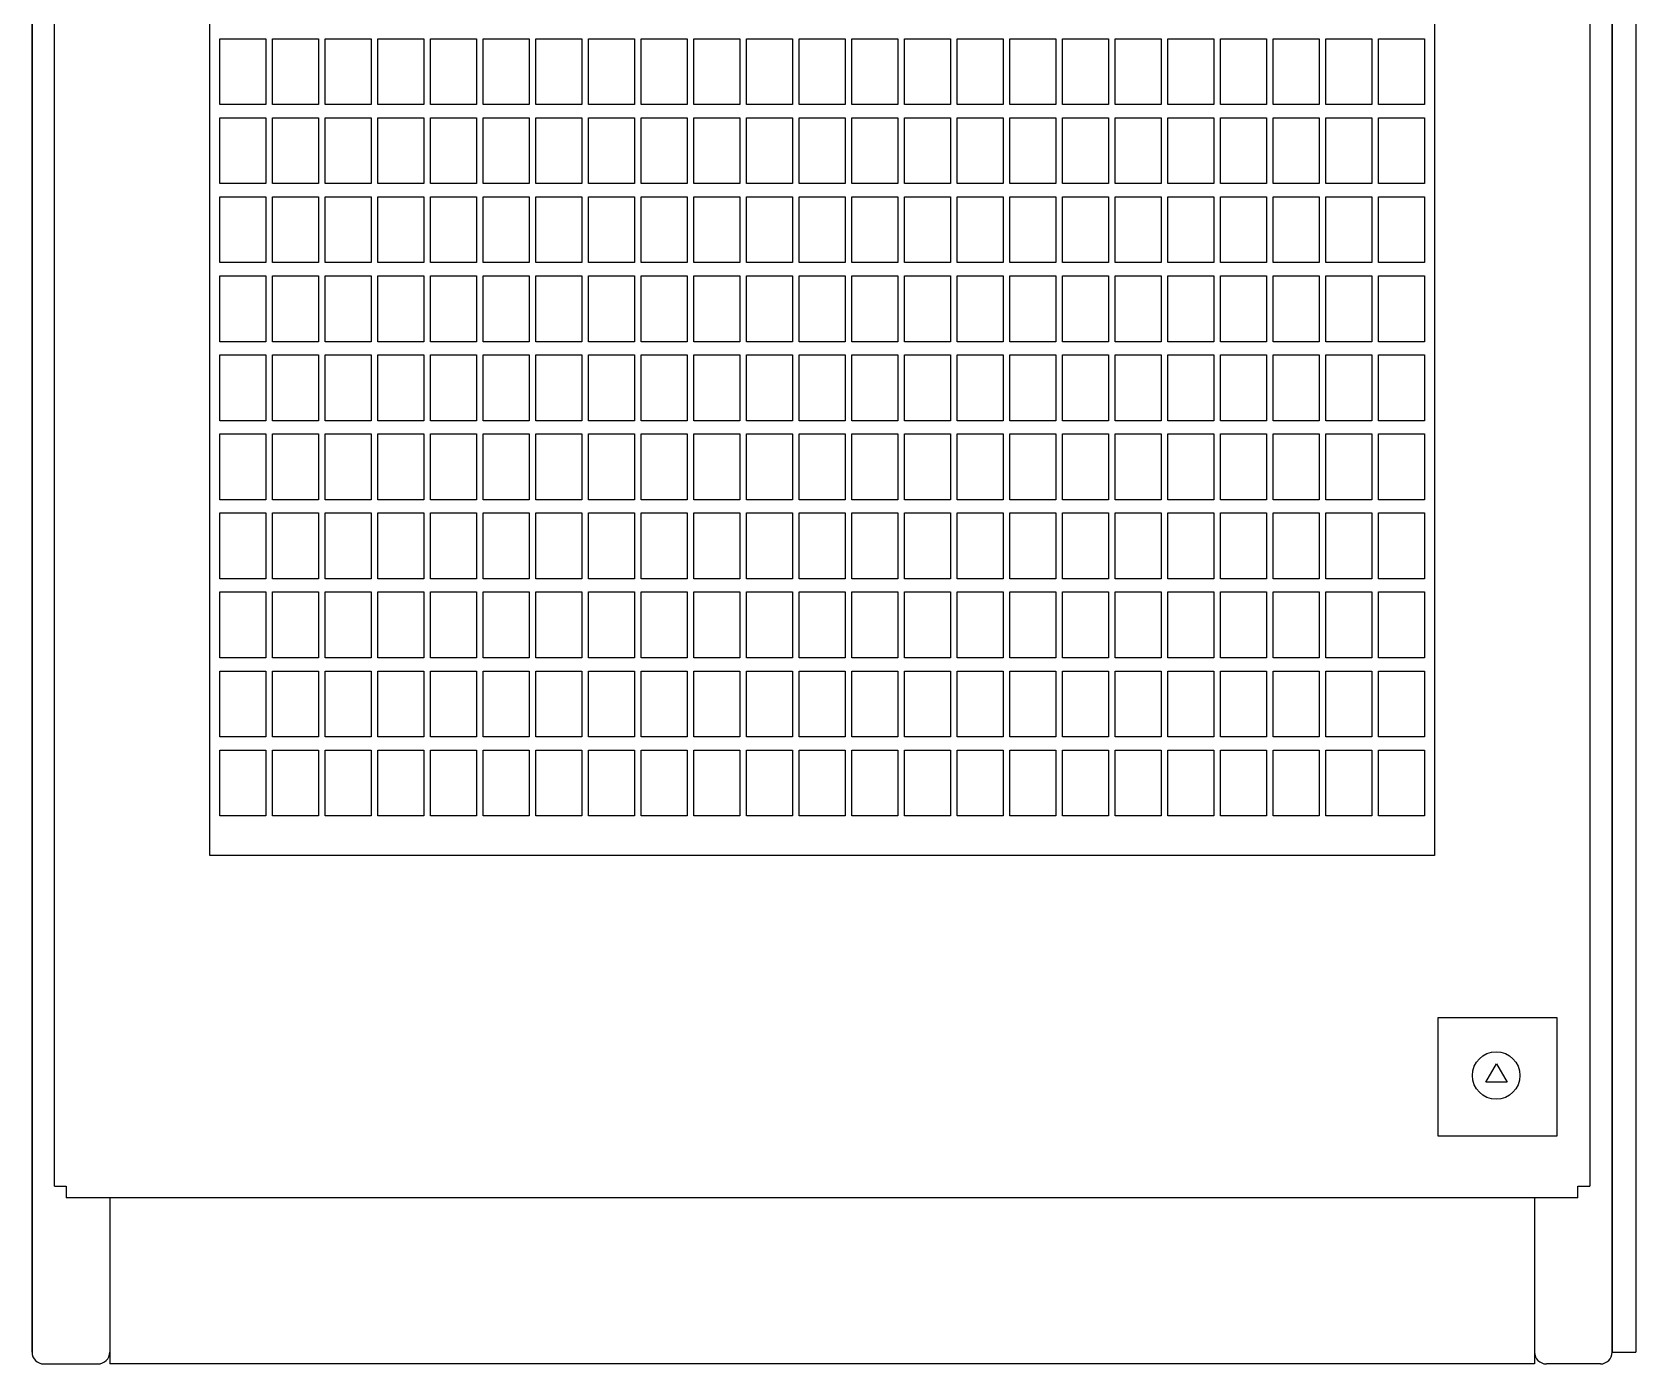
# Model space of a CAD drawing. Header units: inches. Extents: x 0 to 420, y 0 to 297.
# Drawn here: x 43.11 to 91.83, y 62.74 to 103.18 of the extents above; entities that cross this region are included whole.
import ezdxf
from ezdxf.lldxf.tags import DXFTag

# ---------------------------------------------------------------- set-up
doc = ezdxf.new("R2010")
doc.units = ezdxf.units.IN
doc.layers.add('Default', color=7, linetype='Continuous')
doc.layers.add('DV1_Default', color=7, linetype='Continuous')
tags = doc.linetypes.add('CENTER2', pattern=[1.125, 0.75, -0.125, 0.125, -0.125]).pattern_tags.tags
tags[10:11] = [DXFTag(74, 4), DXFTag(75, 0), DXFTag(340, '0'), DXFTag(46, 0.0), DXFTag(50, 0.0), DXFTag(44, 0.0), DXFTag(45, 0.0)]
tags[8:9] = [DXFTag(74, 4), DXFTag(75, 0), DXFTag(340, '0'), DXFTag(46, 0.0), DXFTag(50, 0.0), DXFTag(44, 0.0), DXFTag(45, 0.0)]
tags[6:7] = [DXFTag(74, 4), DXFTag(75, 0), DXFTag(340, '0'), DXFTag(46, 0.0), DXFTag(50, 0.0), DXFTag(44, 0.0), DXFTag(45, 0.0)]
tags[4:5] = [DXFTag(74, 4), DXFTag(75, 0), DXFTag(340, '0'), DXFTag(46, 0.0), DXFTag(50, 0.0), DXFTag(44, 0.0), DXFTag(45, 0.0)]

# ---------------------------------------------------------------- blocks, each defined once
blk = doc.blocks.new('SE')
at = {"layer": 'Default', "color": 7, "linetype": 'Continuous', "ltscale": 25.4}
for p, q in [((85.818, 69.65), (85.818, 73.259)), ((85.818, 73.259), (89.428, 73.259)), ((89.428, 73.259), (89.428, 69.65)), ((87.275, 71.294), (87.595, 71.843)), ((87.595, 71.843), (87.919, 71.294)), ((87.919, 71.294), (87.275, 71.294)), ((89.428, 69.65), (85.818, 69.65))]:
    blk.add_line(p, q, dxfattribs=at)
blk.add_circle((87.584, 71.494), 0.722, dxfattribs=at)
at = {"layer": 'DV1_Default', "color": 7, "linetype": 'Continuous', "ltscale": 25.4}
for p, q in [((43.109, 238.376), (43.109, 63.096)), ((43.109, 238.376), (43.109, 63.096)), ((43.109, 238.376), (43.109, 63.096)), ((43.109, 238.376), (43.109, 63.096)), ((43.109, 238.376), (43.109, 63.096)), ((43.109, 238.376), (43.109, 79.096)), ((43.109, 63.096), (43.109, 238.376)), ((43.109, 238.376), (43.109, 63.096)), ((43.109, 238.376), (43.109, 63.096)), ((43.109, 238.376), (43.109, 63.096)), ((43.109, 238.376), (43.109, 63.096)), ((43.109, 238.376), (43.109, 63.096)), ((43.109, 238.376), (43.109, 63.096)), ((43.109, 238.376), (43.109, 79.096)), ((43.109, 63.096), (43.109, 238.376)), ((43.109, 238.376), (43.109, 63.096)), ((43.109, 63.096), (43.109, 238.376)), ((43.109, 63.096), (43.109, 238.376)), ((43.109, 63.096), (43.109, 238.376)), ((43.109, 238.376), (43.109, 63.096)), ((43.109, 238.376), (43.109, 63.096)), ((43.109, 238.376), (43.109, 63.096)), ((43.109, 238.376), (43.109, 79.096)), ((43.109, 63.096), (43.109, 238.376)), ((43.109, 238.376), (43.109, 63.096)), ((43.109, 63.096), (43.109, 238.376)), ((91.109, 63.096), (91.109, 238.376)), ((91.109, 238.376), (91.109, 63.096)), ((91.829, 238.376), (91.829, 63.096)), ((43.109, 63.096), (43.109, 222.376)), ((43.109, 63.096), (43.109, 222.376)), ((43.109, 63.096), (43.109, 222.376)), ((43.109, 63.096), (43.109, 222.376)), ((43.109, 63.096), (43.109, 222.376)), ((43.109, 63.096), (43.109, 222.376)), ((43.109, 63.096), (43.109, 222.376)), ((43.109, 63.096), (43.109, 222.376)), ((43.109, 63.096), (43.109, 222.376)), ((43.109, 63.096), (43.109, 222.376)), ((43.109, 63.096), (43.109, 222.376)), ((43.109, 63.096), (43.109, 222.376)), ((43.109, 63.096), (43.109, 222.376)), ((43.109, 63.096), (43.109, 222.376)), ((43.109, 63.096), (43.109, 222.376)), ((43.109, 63.096), (43.109, 222.376)), ((43.109, 63.096), (43.109, 222.376)), ((43.109, 63.096), (43.109, 222.376)), ((43.109, 63.096), (43.109, 222.376)), ((91.109, 63.096), (91.109, 222.376)), ((43.789, 68.136), (43.789, 217.336)), ((90.429, 217.336), (90.429, 68.136)), ((48.809, 102.976), (50.209, 102.976)), ((48.809, 100.976), (48.809, 102.976)), ((50.209, 102.976), (50.209, 100.976)), ((50.409, 102.976), (51.809, 102.976)), ((50.409, 100.976), (50.409, 102.976)), ((51.809, 102.976), (51.809, 100.976)), ((52.009, 102.976), (53.409, 102.976)), ((52.009, 100.976), (52.009, 102.976)), ((53.409, 102.976), (53.409, 100.976)), ((53.609, 102.976), (55.009, 102.976)), ((53.609, 100.976), (53.609, 102.976)), ((55.009, 102.976), (55.009, 100.976)), ((55.209, 102.976), (56.609, 102.976)), ((55.209, 100.976), (55.209, 102.976)), ((56.609, 102.976), (56.609, 100.976)), ((56.809, 102.976), (58.209, 102.976)), ((56.809, 100.976), (56.809, 102.976)), ((58.209, 102.976), (58.209, 100.976)), ((58.409, 102.976), (59.809, 102.976)), ((58.409, 100.976), (58.409, 102.976)), ((59.809, 102.976), (59.809, 100.976)), ((60.009, 102.976), (61.409, 102.976)), ((60.009, 100.976), (60.009, 102.976)), ((61.409, 102.976), (61.409, 100.976)), ((61.609, 102.976), (63.009, 102.976)), ((61.609, 100.976), (61.609, 102.976)), ((63.009, 102.976), (63.009, 100.976)), ((63.209, 102.976), (64.609, 102.976)), ((63.209, 100.976), (63.209, 102.976)), ((64.609, 102.976), (64.609, 100.976)), ((64.809, 102.976), (66.209, 102.976)), ((64.809, 100.976), (64.809, 102.976)), ((66.209, 102.976), (66.209, 100.976)), ((66.409, 102.976), (67.809, 102.976)), ((66.409, 100.976), (66.409, 102.976)), ((67.809, 102.976), (67.809, 100.976)), ((68.009, 102.976), (69.409, 102.976)), ((68.009, 100.976), (68.009, 102.976)), ((69.409, 102.976), (69.409, 100.976)), ((69.609, 102.976), (71.009, 102.976)), ((69.609, 100.976), (69.609, 102.976)), ((71.009, 102.976), (71.009, 100.976)), ((71.209, 102.976), (72.609, 102.976)), ((71.209, 100.976), (71.209, 102.976)), ((72.609, 102.976), (72.609, 100.976)), ((72.809, 102.976), (74.209, 102.976)), ((72.809, 100.976), (72.809, 102.976)), ((74.209, 102.976), (74.209, 100.976)), ((74.409, 102.976), (75.809, 102.976)), ((74.409, 100.976), (74.409, 102.976)), ((75.809, 102.976), (75.809, 100.976)), ((76.009, 102.976), (77.409, 102.976)), ((76.009, 100.976), (76.009, 102.976)), ((77.409, 102.976), (77.409, 100.976)), ((77.609, 102.976), (79.009, 102.976)), ((77.609, 100.976), (77.609, 102.976)), ((79.009, 102.976), (79.009, 100.976)), ((79.209, 102.976), (80.609, 102.976)), ((79.209, 100.976), (79.209, 102.976)), ((80.609, 102.976), (80.609, 100.976)), ((80.809, 102.976), (82.209, 102.976)), ((80.809, 100.976), (80.809, 102.976)), ((82.209, 102.976), (82.209, 100.976)), ((82.409, 102.976), (83.809, 102.976)), ((82.409, 100.976), (82.409, 102.976)), ((83.809, 102.976), (83.809, 100.976)), ((84.009, 102.976), (85.409, 102.976)), ((84.009, 100.976), (84.009, 102.976)), ((85.409, 102.976), (85.409, 100.976)), ((50.209, 100.976), (48.809, 100.976)), ((51.809, 100.976), (50.409, 100.976)), ((53.409, 100.976), (52.009, 100.976)), ((55.009, 100.976), (53.609, 100.976)), ((56.609, 100.976), (55.209, 100.976)), ((58.209, 100.976), (56.809, 100.976)), ((59.809, 100.976), (58.409, 100.976)), ((61.409, 100.976), (60.009, 100.976)), ((63.009, 100.976), (61.609, 100.976)), ((64.609, 100.976), (63.209, 100.976)), ((66.209, 100.976), (64.809, 100.976)), ((67.809, 100.976), (66.409, 100.976)), ((69.409, 100.976), (68.009, 100.976)), ((71.009, 100.976), (69.609, 100.976)), ((72.609, 100.976), (71.209, 100.976)), ((74.209, 100.976), (72.809, 100.976)), ((75.809, 100.976), (74.409, 100.976)), ((77.409, 100.976), (76.009, 100.976)), ((79.009, 100.976), (77.609, 100.976)), ((80.609, 100.976), (79.209, 100.976)), ((82.209, 100.976), (80.809, 100.976)), ((83.809, 100.976), (82.409, 100.976)), ((85.409, 100.976), (84.009, 100.976)), ((48.809, 100.576), (50.209, 100.576)), ((48.809, 98.576), (48.809, 100.576)), ((50.209, 100.576), (50.209, 98.576)), ((50.409, 100.576), (51.809, 100.576)), ((50.409, 98.576), (50.409, 100.576)), ((51.809, 100.576), (51.809, 98.576)), ((52.009, 100.576), (53.409, 100.576)), ((52.009, 98.576), (52.009, 100.576)), ((53.409, 100.576), (53.409, 98.576)), ((53.609, 100.576), (55.009, 100.576)), ((53.609, 98.576), (53.609, 100.576)), ((55.009, 100.576), (55.009, 98.576)), ((55.209, 100.576), (56.609, 100.576)), ((55.209, 98.576), (55.209, 100.576)), ((56.609, 100.576), (56.609, 98.576)), ((56.809, 100.576), (58.209, 100.576)), ((56.809, 98.576), (56.809, 100.576)), ((58.209, 100.576), (58.209, 98.576)), ((58.409, 100.576), (59.809, 100.576)), ((58.409, 98.576), (58.409, 100.576)), ((59.809, 100.576), (59.809, 98.576)), ((60.009, 100.576), (61.409, 100.576)), ((60.009, 98.576), (60.009, 100.576)), ((61.409, 100.576), (61.409, 98.576)), ((61.609, 100.576), (63.009, 100.576)), ((61.609, 98.576), (61.609, 100.576)), ((63.009, 100.576), (63.009, 98.576)), ((63.209, 100.576), (64.609, 100.576)), ((63.209, 98.576), (63.209, 100.576)), ((64.609, 100.576), (64.609, 98.576)), ((64.809, 100.576), (66.209, 100.576)), ((64.809, 98.576), (64.809, 100.576)), ((66.209, 100.576), (66.209, 98.576)), ((66.409, 100.576), (67.809, 100.576)), ((66.409, 98.576), (66.409, 100.576)), ((67.809, 100.576), (67.809, 98.576)), ((68.009, 100.576), (69.409, 100.576)), ((68.009, 98.576), (68.009, 100.576)), ((69.409, 100.576), (69.409, 98.576)), ((69.609, 100.576), (71.009, 100.576)), ((69.609, 98.576), (69.609, 100.576)), ((71.009, 100.576), (71.009, 98.576)), ((71.209, 100.576), (72.609, 100.576)), ((71.209, 98.576), (71.209, 100.576)), ((72.609, 100.576), (72.609, 98.576)), ((72.809, 100.576), (74.209, 100.576)), ((72.809, 98.576), (72.809, 100.576)), ((74.209, 100.576), (74.209, 98.576)), ((74.409, 100.576), (75.809, 100.576)), ((74.409, 98.576), (74.409, 100.576)), ((75.809, 100.576), (75.809, 98.576)), ((76.009, 100.576), (77.409, 100.576)), ((76.009, 98.576), (76.009, 100.576)), ((77.409, 100.576), (77.409, 98.576)), ((77.609, 100.576), (79.009, 100.576)), ((77.609, 98.576), (77.609, 100.576)), ((79.009, 100.576), (79.009, 98.576)), ((79.209, 100.576), (80.609, 100.576)), ((79.209, 98.576), (79.209, 100.576)), ((80.609, 100.576), (80.609, 98.576)), ((80.809, 100.576), (82.209, 100.576)), ((80.809, 98.576), (80.809, 100.576)), ((82.209, 100.576), (82.209, 98.576)), ((82.409, 100.576), (83.809, 100.576)), ((82.409, 98.576), (82.409, 100.576)), ((83.809, 100.576), (83.809, 98.576)), ((84.009, 100.576), (85.409, 100.576)), ((84.009, 98.576), (84.009, 100.576)), ((85.409, 100.576), (85.409, 98.576)), ((50.209, 98.576), (48.809, 98.576)), ((51.809, 98.576), (50.409, 98.576)), ((53.409, 98.576), (52.009, 98.576)), ((55.009, 98.576), (53.609, 98.576)), ((56.609, 98.576), (55.209, 98.576)), ((58.209, 98.576), (56.809, 98.576)), ((59.809, 98.576), (58.409, 98.576)), ((61.409, 98.576), (60.009, 98.576)), ((63.009, 98.576), (61.609, 98.576)), ((64.609, 98.576), (63.209, 98.576)), ((66.209, 98.576), (64.809, 98.576)), ((67.809, 98.576), (66.409, 98.576)), ((69.409, 98.576), (68.009, 98.576)), ((71.009, 98.576), (69.609, 98.576)), ((72.609, 98.576), (71.209, 98.576)), ((74.209, 98.576), (72.809, 98.576)), ((75.809, 98.576), (74.409, 98.576)), ((77.409, 98.576), (76.009, 98.576)), ((79.009, 98.576), (77.609, 98.576)), ((80.609, 98.576), (79.209, 98.576)), ((82.209, 98.576), (80.809, 98.576)), ((83.809, 98.576), (82.409, 98.576)), ((85.409, 98.576), (84.009, 98.576)), ((48.809, 98.176), (50.209, 98.176)), ((48.809, 96.176), (48.809, 98.176)), ((50.209, 98.176), (50.209, 96.176)), ((50.409, 98.176), (51.809, 98.176)), ((50.409, 96.176), (50.409, 98.176)), ((51.809, 98.176), (51.809, 96.176)), ((52.009, 98.176), (53.409, 98.176)), ((52.009, 96.176), (52.009, 98.176)), ((53.409, 98.176), (53.409, 96.176)), ((53.609, 98.176), (55.009, 98.176)), ((53.609, 96.176), (53.609, 98.176)), ((55.009, 98.176), (55.009, 96.176)), ((55.209, 98.176), (56.609, 98.176)), ((55.209, 96.176), (55.209, 98.176)), ((56.609, 98.176), (56.609, 96.176)), ((56.809, 98.176), (58.209, 98.176)), ((56.809, 96.176), (56.809, 98.176)), ((58.209, 98.176), (58.209, 96.176)), ((58.409, 98.176), (59.809, 98.176)), ((58.409, 96.176), (58.409, 98.176)), ((59.809, 98.176), (59.809, 96.176)), ((60.009, 98.176), (61.409, 98.176)), ((60.009, 96.176), (60.009, 98.176)), ((61.409, 98.176), (61.409, 96.176)), ((61.609, 98.176), (63.009, 98.176)), ((61.609, 96.176), (61.609, 98.176)), ((63.009, 98.176), (63.009, 96.176)), ((63.209, 98.176), (64.609, 98.176)), ((63.209, 96.176), (63.209, 98.176)), ((64.609, 98.176), (64.609, 96.176)), ((64.809, 98.176), (66.209, 98.176)), ((64.809, 96.176), (64.809, 98.176)), ((66.209, 98.176), (66.209, 96.176)), ((66.409, 98.176), (67.809, 98.176)), ((66.409, 96.176), (66.409, 98.176)), ((67.809, 98.176), (67.809, 96.176)), ((68.009, 98.176), (69.409, 98.176)), ((68.009, 96.176), (68.009, 98.176)), ((69.409, 98.176), (69.409, 96.176)), ((69.609, 98.176), (71.009, 98.176)), ((69.609, 96.176), (69.609, 98.176)), ((71.009, 98.176), (71.009, 96.176)), ((71.209, 98.176), (72.609, 98.176)), ((71.209, 96.176), (71.209, 98.176)), ((72.609, 98.176), (72.609, 96.176)), ((72.809, 98.176), (74.209, 98.176)), ((72.809, 96.176), (72.809, 98.176)), ((74.209, 98.176), (74.209, 96.176)), ((74.409, 98.176), (75.809, 98.176)), ((74.409, 96.176), (74.409, 98.176)), ((75.809, 98.176), (75.809, 96.176)), ((76.009, 98.176), (77.409, 98.176)), ((76.009, 96.176), (76.009, 98.176)), ((77.409, 98.176), (77.409, 96.176)), ((77.609, 98.176), (79.009, 98.176)), ((77.609, 96.176), (77.609, 98.176)), ((79.009, 98.176), (79.009, 96.176)), ((79.209, 98.176), (80.609, 98.176)), ((79.209, 96.176), (79.209, 98.176)), ((80.609, 98.176), (80.609, 96.176)), ((80.809, 98.176), (82.209, 98.176)), ((80.809, 96.176), (80.809, 98.176)), ((82.209, 98.176), (82.209, 96.176)), ((82.409, 98.176), (83.809, 98.176)), ((82.409, 96.176), (82.409, 98.176)), ((83.809, 98.176), (83.809, 96.176)), ((84.009, 98.176), (85.409, 98.176)), ((84.009, 96.176), (84.009, 98.176)), ((85.409, 98.176), (85.409, 96.176)), ((50.209, 96.176), (48.809, 96.176)), ((51.809, 96.176), (50.409, 96.176)), ((53.409, 96.176), (52.009, 96.176)), ((55.009, 96.176), (53.609, 96.176)), ((56.609, 96.176), (55.209, 96.176)), ((58.209, 96.176), (56.809, 96.176)), ((59.809, 96.176), (58.409, 96.176)), ((61.409, 96.176), (60.009, 96.176)), ((63.009, 96.176), (61.609, 96.176)), ((64.609, 96.176), (63.209, 96.176)), ((66.209, 96.176), (64.809, 96.176)), ((67.809, 96.176), (66.409, 96.176)), ((69.409, 96.176), (68.009, 96.176)), ((71.009, 96.176), (69.609, 96.176)), ((72.609, 96.176), (71.209, 96.176)), ((74.209, 96.176), (72.809, 96.176)), ((75.809, 96.176), (74.409, 96.176)), ((77.409, 96.176), (76.009, 96.176)), ((79.009, 96.176), (77.609, 96.176)), ((80.609, 96.176), (79.209, 96.176)), ((82.209, 96.176), (80.809, 96.176)), ((83.809, 96.176), (82.409, 96.176)), ((85.409, 96.176), (84.009, 96.176)), ((48.809, 95.776), (50.209, 95.776)), ((48.809, 93.776), (48.809, 95.776)), ((50.209, 95.776), (50.209, 93.776)), ((50.409, 95.776), (51.809, 95.776)), ((50.409, 93.776), (50.409, 95.776)), ((51.809, 95.776), (51.809, 93.776)), ((52.009, 95.776), (53.409, 95.776)), ((52.009, 93.776), (52.009, 95.776)), ((53.409, 95.776), (53.409, 93.776)), ((53.609, 95.776), (55.009, 95.776)), ((53.609, 93.776), (53.609, 95.776)), ((55.009, 95.776), (55.009, 93.776)), ((55.209, 95.776), (56.609, 95.776)), ((55.209, 93.776), (55.209, 95.776)), ((56.609, 95.776), (56.609, 93.776)), ((56.809, 95.776), (58.209, 95.776)), ((56.809, 93.776), (56.809, 95.776)), ((58.209, 95.776), (58.209, 93.776)), ((58.409, 95.776), (59.809, 95.776)), ((58.409, 93.776), (58.409, 95.776)), ((59.809, 95.776), (59.809, 93.776)), ((60.009, 95.776), (61.409, 95.776)), ((60.009, 93.776), (60.009, 95.776)), ((61.409, 95.776), (61.409, 93.776)), ((61.609, 95.776), (63.009, 95.776)), ((61.609, 93.776), (61.609, 95.776)), ((63.009, 95.776), (63.009, 93.776)), ((63.209, 95.776), (64.609, 95.776)), ((63.209, 93.776), (63.209, 95.776)), ((64.609, 95.776), (64.609, 93.776)), ((64.809, 95.776), (66.209, 95.776)), ((64.809, 93.776), (64.809, 95.776)), ((66.209, 95.776), (66.209, 93.776)), ((66.409, 95.776), (67.809, 95.776)), ((66.409, 93.776), (66.409, 95.776)), ((67.809, 95.776), (67.809, 93.776)), ((68.009, 95.776), (69.409, 95.776)), ((68.009, 93.776), (68.009, 95.776)), ((69.409, 95.776), (69.409, 93.776)), ((69.609, 95.776), (71.009, 95.776)), ((69.609, 93.776), (69.609, 95.776)), ((71.009, 95.776), (71.009, 93.776)), ((71.209, 95.776), (72.609, 95.776)), ((71.209, 93.776), (71.209, 95.776)), ((72.609, 95.776), (72.609, 93.776)), ((72.809, 95.776), (74.209, 95.776)), ((72.809, 93.776), (72.809, 95.776)), ((74.209, 95.776), (74.209, 93.776)), ((74.409, 95.776), (75.809, 95.776)), ((74.409, 93.776), (74.409, 95.776)), ((75.809, 95.776), (75.809, 93.776)), ((76.009, 95.776), (77.409, 95.776)), ((76.009, 93.776), (76.009, 95.776)), ((77.409, 95.776), (77.409, 93.776)), ((77.609, 95.776), (79.009, 95.776)), ((77.609, 93.776), (77.609, 95.776)), ((79.009, 95.776), (79.009, 93.776)), ((79.209, 95.776), (80.609, 95.776)), ((79.209, 93.776), (79.209, 95.776)), ((80.609, 95.776), (80.609, 93.776)), ((80.809, 95.776), (82.209, 95.776)), ((80.809, 93.776), (80.809, 95.776)), ((82.209, 95.776), (82.209, 93.776)), ((82.409, 95.776), (83.809, 95.776)), ((82.409, 93.776), (82.409, 95.776)), ((83.809, 95.776), (83.809, 93.776)), ((84.009, 95.776), (85.409, 95.776)), ((84.009, 93.776), (84.009, 95.776)), ((85.409, 95.776), (85.409, 93.776)), ((50.209, 93.776), (48.809, 93.776)), ((51.809, 93.776), (50.409, 93.776)), ((53.409, 93.776), (52.009, 93.776)), ((55.009, 93.776), (53.609, 93.776)), ((56.609, 93.776), (55.209, 93.776)), ((58.209, 93.776), (56.809, 93.776)), ((59.809, 93.776), (58.409, 93.776)), ((61.409, 93.776), (60.009, 93.776)), ((63.009, 93.776), (61.609, 93.776)), ((64.609, 93.776), (63.209, 93.776)), ((66.209, 93.776), (64.809, 93.776)), ((67.809, 93.776), (66.409, 93.776)), ((69.409, 93.776), (68.009, 93.776)), ((71.009, 93.776), (69.609, 93.776)), ((72.609, 93.776), (71.209, 93.776)), ((74.209, 93.776), (72.809, 93.776)), ((75.809, 93.776), (74.409, 93.776)), ((77.409, 93.776), (76.009, 93.776)), ((79.009, 93.776), (77.609, 93.776)), ((80.609, 93.776), (79.209, 93.776)), ((82.209, 93.776), (80.809, 93.776)), ((83.809, 93.776), (82.409, 93.776)), ((85.409, 93.776), (84.009, 93.776)), ((48.809, 93.376), (50.209, 93.376)), ((48.809, 91.376), (48.809, 93.376)), ((50.209, 93.376), (50.209, 91.376)), ((50.409, 93.376), (51.809, 93.376)), ((50.409, 91.376), (50.409, 93.376)), ((51.809, 93.376), (51.809, 91.376)), ((52.009, 93.376), (53.409, 93.376)), ((52.009, 91.376), (52.009, 93.376)), ((53.409, 93.376), (53.409, 91.376)), ((53.609, 93.376), (55.009, 93.376)), ((53.609, 91.376), (53.609, 93.376)), ((55.009, 93.376), (55.009, 91.376)), ((55.209, 93.376), (56.609, 93.376)), ((55.209, 91.376), (55.209, 93.376)), ((56.609, 93.376), (56.609, 91.376)), ((56.809, 93.376), (58.209, 93.376)), ((56.809, 91.376), (56.809, 93.376)), ((58.209, 93.376), (58.209, 91.376)), ((58.409, 93.376), (59.809, 93.376)), ((58.409, 91.376), (58.409, 93.376)), ((59.809, 93.376), (59.809, 91.376)), ((60.009, 93.376), (61.409, 93.376)), ((60.009, 91.376), (60.009, 93.376)), ((61.409, 93.376), (61.409, 91.376)), ((61.609, 93.376), (63.009, 93.376)), ((61.609, 91.376), (61.609, 93.376)), ((63.009, 93.376), (63.009, 91.376)), ((63.209, 93.376), (64.609, 93.376)), ((63.209, 91.376), (63.209, 93.376)), ((64.609, 93.376), (64.609, 91.376)), ((64.809, 93.376), (66.209, 93.376)), ((64.809, 91.376), (64.809, 93.376)), ((66.209, 93.376), (66.209, 91.376)), ((66.409, 93.376), (67.809, 93.376)), ((66.409, 91.376), (66.409, 93.376)), ((67.809, 93.376), (67.809, 91.376)), ((68.009, 93.376), (69.409, 93.376)), ((68.009, 91.376), (68.009, 93.376)), ((69.409, 93.376), (69.409, 91.376)), ((69.609, 93.376), (71.009, 93.376)), ((69.609, 91.376), (69.609, 93.376)), ((71.009, 93.376), (71.009, 91.376)), ((71.209, 93.376), (72.609, 93.376)), ((71.209, 91.376), (71.209, 93.376)), ((72.609, 93.376), (72.609, 91.376)), ((72.809, 93.376), (74.209, 93.376)), ((72.809, 91.376), (72.809, 93.376)), ((74.209, 93.376), (74.209, 91.376)), ((74.409, 93.376), (75.809, 93.376)), ((74.409, 91.376), (74.409, 93.376)), ((75.809, 93.376), (75.809, 91.376)), ((76.009, 93.376), (77.409, 93.376)), ((76.009, 91.376), (76.009, 93.376)), ((77.409, 93.376), (77.409, 91.376)), ((77.609, 93.376), (79.009, 93.376)), ((77.609, 91.376), (77.609, 93.376)), ((79.009, 93.376), (79.009, 91.376)), ((79.209, 93.376), (80.609, 93.376)), ((79.209, 91.376), (79.209, 93.376)), ((80.609, 93.376), (80.609, 91.376)), ((80.809, 93.376), (82.209, 93.376)), ((80.809, 91.376), (80.809, 93.376)), ((82.209, 93.376), (82.209, 91.376)), ((82.409, 93.376), (83.809, 93.376)), ((82.409, 91.376), (82.409, 93.376)), ((83.809, 93.376), (83.809, 91.376)), ((84.009, 93.376), (85.409, 93.376)), ((84.009, 91.376), (84.009, 93.376)), ((85.409, 93.376), (85.409, 91.376)), ((50.209, 91.376), (48.809, 91.376)), ((51.809, 91.376), (50.409, 91.376)), ((53.409, 91.376), (52.009, 91.376)), ((55.009, 91.376), (53.609, 91.376)), ((56.609, 91.376), (55.209, 91.376)), ((58.209, 91.376), (56.809, 91.376)), ((59.809, 91.376), (58.409, 91.376)), ((61.409, 91.376), (60.009, 91.376)), ((63.009, 91.376), (61.609, 91.376)), ((64.609, 91.376), (63.209, 91.376)), ((66.209, 91.376), (64.809, 91.376)), ((67.809, 91.376), (66.409, 91.376)), ((69.409, 91.376), (68.009, 91.376)), ((71.009, 91.376), (69.609, 91.376)), ((72.609, 91.376), (71.209, 91.376)), ((74.209, 91.376), (72.809, 91.376)), ((75.809, 91.376), (74.409, 91.376)), ((77.409, 91.376), (76.009, 91.376)), ((79.009, 91.376), (77.609, 91.376)), ((80.609, 91.376), (79.209, 91.376)), ((82.209, 91.376), (80.809, 91.376)), ((83.809, 91.376), (82.409, 91.376)), ((85.409, 91.376), (84.009, 91.376)), ((48.809, 90.976), (50.209, 90.976)), ((48.809, 88.976), (48.809, 90.976)), ((50.209, 90.976), (50.209, 88.976)), ((50.409, 90.976), (51.809, 90.976)), ((50.409, 88.976), (50.409, 90.976)), ((51.809, 90.976), (51.809, 88.976)), ((52.009, 90.976), (53.409, 90.976)), ((52.009, 88.976), (52.009, 90.976)), ((53.409, 90.976), (53.409, 88.976)), ((53.609, 90.976), (55.009, 90.976)), ((53.609, 88.976), (53.609, 90.976)), ((55.009, 90.976), (55.009, 88.976)), ((55.209, 90.976), (56.609, 90.976)), ((55.209, 88.976), (55.209, 90.976)), ((56.609, 90.976), (56.609, 88.976)), ((56.809, 90.976), (58.209, 90.976)), ((56.809, 88.976), (56.809, 90.976)), ((58.209, 90.976), (58.209, 88.976)), ((58.409, 90.976), (59.809, 90.976)), ((58.409, 88.976), (58.409, 90.976)), ((59.809, 90.976), (59.809, 88.976)), ((60.009, 90.976), (61.409, 90.976)), ((60.009, 88.976), (60.009, 90.976)), ((61.409, 90.976), (61.409, 88.976)), ((61.609, 90.976), (63.009, 90.976)), ((61.609, 88.976), (61.609, 90.976)), ((63.009, 90.976), (63.009, 88.976)), ((63.209, 90.976), (64.609, 90.976)), ((63.209, 88.976), (63.209, 90.976)), ((64.609, 90.976), (64.609, 88.976)), ((64.809, 90.976), (66.209, 90.976)), ((64.809, 88.976), (64.809, 90.976)), ((66.209, 90.976), (66.209, 88.976)), ((66.409, 90.976), (67.809, 90.976)), ((66.409, 88.976), (66.409, 90.976)), ((67.809, 90.976), (67.809, 88.976)), ((68.009, 90.976), (69.409, 90.976)), ((68.009, 88.976), (68.009, 90.976)), ((69.409, 90.976), (69.409, 88.976)), ((69.609, 90.976), (71.009, 90.976)), ((69.609, 88.976), (69.609, 90.976)), ((71.009, 90.976), (71.009, 88.976)), ((71.209, 90.976), (72.609, 90.976)), ((71.209, 88.976), (71.209, 90.976)), ((72.609, 90.976), (72.609, 88.976)), ((72.809, 90.976), (74.209, 90.976)), ((72.809, 88.976), (72.809, 90.976)), ((74.209, 90.976), (74.209, 88.976)), ((74.409, 90.976), (75.809, 90.976)), ((74.409, 88.976), (74.409, 90.976)), ((75.809, 90.976), (75.809, 88.976)), ((76.009, 90.976), (77.409, 90.976)), ((76.009, 88.976), (76.009, 90.976)), ((77.409, 90.976), (77.409, 88.976)), ((77.609, 90.976), (79.009, 90.976)), ((77.609, 88.976), (77.609, 90.976)), ((79.009, 90.976), (79.009, 88.976)), ((79.209, 90.976), (80.609, 90.976)), ((79.209, 88.976), (79.209, 90.976)), ((80.609, 90.976), (80.609, 88.976)), ((80.809, 90.976), (82.209, 90.976)), ((80.809, 88.976), (80.809, 90.976)), ((82.209, 90.976), (82.209, 88.976)), ((82.409, 90.976), (83.809, 90.976)), ((82.409, 88.976), (82.409, 90.976)), ((83.809, 90.976), (83.809, 88.976)), ((84.009, 90.976), (85.409, 90.976)), ((84.009, 88.976), (84.009, 90.976)), ((85.409, 90.976), (85.409, 88.976)), ((50.209, 88.976), (48.809, 88.976)), ((51.809, 88.976), (50.409, 88.976)), ((53.409, 88.976), (52.009, 88.976)), ((55.009, 88.976), (53.609, 88.976)), ((56.609, 88.976), (55.209, 88.976)), ((58.209, 88.976), (56.809, 88.976)), ((59.809, 88.976), (58.409, 88.976)), ((61.409, 88.976), (60.009, 88.976)), ((63.009, 88.976), (61.609, 88.976)), ((64.609, 88.976), (63.209, 88.976)), ((66.209, 88.976), (64.809, 88.976)), ((67.809, 88.976), (66.409, 88.976)), ((69.409, 88.976), (68.009, 88.976)), ((71.009, 88.976), (69.609, 88.976)), ((72.609, 88.976), (71.209, 88.976)), ((74.209, 88.976), (72.809, 88.976)), ((75.809, 88.976), (74.409, 88.976)), ((77.409, 88.976), (76.009, 88.976)), ((79.009, 88.976), (77.609, 88.976)), ((80.609, 88.976), (79.209, 88.976)), ((82.209, 88.976), (80.809, 88.976)), ((83.809, 88.976), (82.409, 88.976)), ((85.409, 88.976), (84.009, 88.976)), ((48.809, 88.576), (50.209, 88.576)), ((48.809, 86.576), (48.809, 88.576)), ((50.209, 88.576), (50.209, 86.576)), ((50.409, 88.576), (51.809, 88.576)), ((50.409, 86.576), (50.409, 88.576)), ((51.809, 88.576), (51.809, 86.576)), ((52.009, 88.576), (53.409, 88.576)), ((52.009, 86.576), (52.009, 88.576)), ((53.409, 88.576), (53.409, 86.576)), ((53.609, 88.576), (55.009, 88.576)), ((53.609, 86.576), (53.609, 88.576)), ((55.009, 88.576), (55.009, 86.576)), ((55.209, 88.576), (56.609, 88.576)), ((55.209, 86.576), (55.209, 88.576)), ((56.609, 88.576), (56.609, 86.576)), ((56.809, 88.576), (58.209, 88.576)), ((56.809, 86.576), (56.809, 88.576)), ((58.209, 88.576), (58.209, 86.576)), ((58.409, 88.576), (59.809, 88.576)), ((58.409, 86.576), (58.409, 88.576)), ((59.809, 88.576), (59.809, 86.576)), ((60.009, 88.576), (61.409, 88.576)), ((60.009, 86.576), (60.009, 88.576)), ((61.409, 88.576), (61.409, 86.576)), ((61.609, 88.576), (63.009, 88.576)), ((61.609, 86.576), (61.609, 88.576)), ((63.009, 88.576), (63.009, 86.576)), ((63.209, 88.576), (64.609, 88.576)), ((63.209, 86.576), (63.209, 88.576)), ((64.609, 88.576), (64.609, 86.576)), ((64.809, 88.576), (66.209, 88.576)), ((64.809, 86.576), (64.809, 88.576)), ((66.209, 88.576), (66.209, 86.576)), ((66.409, 88.576), (67.809, 88.576)), ((66.409, 86.576), (66.409, 88.576)), ((67.809, 88.576), (67.809, 86.576)), ((68.009, 88.576), (69.409, 88.576)), ((68.009, 86.576), (68.009, 88.576)), ((69.409, 88.576), (69.409, 86.576)), ((69.609, 88.576), (71.009, 88.576)), ((69.609, 86.576), (69.609, 88.576)), ((71.009, 88.576), (71.009, 86.576)), ((71.209, 88.576), (72.609, 88.576)), ((71.209, 86.576), (71.209, 88.576)), ((72.609, 88.576), (72.609, 86.576)), ((72.809, 88.576), (74.209, 88.576)), ((72.809, 86.576), (72.809, 88.576)), ((74.209, 88.576), (74.209, 86.576)), ((74.409, 88.576), (75.809, 88.576)), ((74.409, 86.576), (74.409, 88.576)), ((75.809, 88.576), (75.809, 86.576)), ((76.009, 88.576), (77.409, 88.576)), ((76.009, 86.576), (76.009, 88.576)), ((77.409, 88.576), (77.409, 86.576)), ((77.609, 88.576), (79.009, 88.576)), ((77.609, 86.576), (77.609, 88.576)), ((79.009, 88.576), (79.009, 86.576)), ((79.209, 88.576), (80.609, 88.576)), ((79.209, 86.576), (79.209, 88.576)), ((80.609, 88.576), (80.609, 86.576)), ((80.809, 88.576), (82.209, 88.576)), ((80.809, 86.576), (80.809, 88.576)), ((82.209, 88.576), (82.209, 86.576)), ((82.409, 88.576), (83.809, 88.576)), ((82.409, 86.576), (82.409, 88.576)), ((83.809, 88.576), (83.809, 86.576)), ((84.009, 88.576), (85.409, 88.576)), ((84.009, 86.576), (84.009, 88.576)), ((85.409, 88.576), (85.409, 86.576)), ((50.209, 86.576), (48.809, 86.576)), ((51.809, 86.576), (50.409, 86.576)), ((53.409, 86.576), (52.009, 86.576)), ((55.009, 86.576), (53.609, 86.576)), ((56.609, 86.576), (55.209, 86.576)), ((58.209, 86.576), (56.809, 86.576)), ((59.809, 86.576), (58.409, 86.576)), ((61.409, 86.576), (60.009, 86.576)), ((63.009, 86.576), (61.609, 86.576)), ((64.609, 86.576), (63.209, 86.576)), ((66.209, 86.576), (64.809, 86.576)), ((67.809, 86.576), (66.409, 86.576)), ((69.409, 86.576), (68.009, 86.576)), ((71.009, 86.576), (69.609, 86.576)), ((72.609, 86.576), (71.209, 86.576)), ((74.209, 86.576), (72.809, 86.576)), ((75.809, 86.576), (74.409, 86.576)), ((77.409, 86.576), (76.009, 86.576)), ((79.009, 86.576), (77.609, 86.576)), ((80.609, 86.576), (79.209, 86.576)), ((82.209, 86.576), (80.809, 86.576)), ((83.809, 86.576), (82.409, 86.576)), ((85.409, 86.576), (84.009, 86.576)), ((48.809, 86.176), (50.209, 86.176)), ((48.809, 84.176), (48.809, 86.176)), ((50.209, 86.176), (50.209, 84.176)), ((50.409, 86.176), (51.809, 86.176)), ((50.409, 84.176), (50.409, 86.176)), ((51.809, 86.176), (51.809, 84.176)), ((52.009, 86.176), (53.409, 86.176)), ((52.009, 84.176), (52.009, 86.176)), ((53.409, 86.176), (53.409, 84.176)), ((53.609, 86.176), (55.009, 86.176)), ((53.609, 84.176), (53.609, 86.176)), ((55.009, 86.176), (55.009, 84.176)), ((55.209, 86.176), (56.609, 86.176)), ((55.209, 84.176), (55.209, 86.176)), ((56.609, 86.176), (56.609, 84.176)), ((56.809, 86.176), (58.209, 86.176)), ((56.809, 84.176), (56.809, 86.176)), ((58.209, 86.176), (58.209, 84.176)), ((58.409, 86.176), (59.809, 86.176)), ((58.409, 84.176), (58.409, 86.176)), ((59.809, 86.176), (59.809, 84.176)), ((60.009, 86.176), (61.409, 86.176)), ((60.009, 84.176), (60.009, 86.176)), ((61.409, 86.176), (61.409, 84.176)), ((61.609, 86.176), (63.009, 86.176)), ((61.609, 84.176), (61.609, 86.176)), ((63.009, 86.176), (63.009, 84.176)), ((63.209, 86.176), (64.609, 86.176)), ((63.209, 84.176), (63.209, 86.176)), ((64.609, 86.176), (64.609, 84.176)), ((64.809, 86.176), (66.209, 86.176)), ((64.809, 84.176), (64.809, 86.176)), ((66.209, 86.176), (66.209, 84.176)), ((66.409, 86.176), (67.809, 86.176)), ((66.409, 84.176), (66.409, 86.176)), ((67.809, 86.176), (67.809, 84.176)), ((68.009, 86.176), (69.409, 86.176)), ((68.009, 84.176), (68.009, 86.176)), ((69.409, 86.176), (69.409, 84.176)), ((69.609, 86.176), (71.009, 86.176)), ((69.609, 84.176), (69.609, 86.176)), ((71.009, 86.176), (71.009, 84.176)), ((71.209, 86.176), (72.609, 86.176)), ((71.209, 84.176), (71.209, 86.176)), ((72.609, 86.176), (72.609, 84.176)), ((72.809, 86.176), (74.209, 86.176)), ((72.809, 84.176), (72.809, 86.176)), ((74.209, 86.176), (74.209, 84.176)), ((74.409, 86.176), (75.809, 86.176)), ((74.409, 84.176), (74.409, 86.176)), ((75.809, 86.176), (75.809, 84.176)), ((76.009, 86.176), (77.409, 86.176)), ((76.009, 84.176), (76.009, 86.176)), ((77.409, 86.176), (77.409, 84.176)), ((77.609, 86.176), (79.009, 86.176)), ((77.609, 84.176), (77.609, 86.176)), ((79.009, 86.176), (79.009, 84.176)), ((79.209, 86.176), (80.609, 86.176)), ((79.209, 84.176), (79.209, 86.176)), ((80.609, 86.176), (80.609, 84.176)), ((80.809, 86.176), (82.209, 86.176)), ((80.809, 84.176), (80.809, 86.176)), ((82.209, 86.176), (82.209, 84.176)), ((82.409, 86.176), (83.809, 86.176)), ((82.409, 84.176), (82.409, 86.176)), ((83.809, 86.176), (83.809, 84.176)), ((84.009, 86.176), (85.409, 86.176)), ((84.009, 84.176), (84.009, 86.176)), ((85.409, 86.176), (85.409, 84.176)), ((50.209, 84.176), (48.809, 84.176)), ((51.809, 84.176), (50.409, 84.176)), ((53.409, 84.176), (52.009, 84.176)), ((55.009, 84.176), (53.609, 84.176)), ((56.609, 84.176), (55.209, 84.176)), ((58.209, 84.176), (56.809, 84.176)), ((59.809, 84.176), (58.409, 84.176)), ((61.409, 84.176), (60.009, 84.176)), ((63.009, 84.176), (61.609, 84.176)), ((64.609, 84.176), (63.209, 84.176)), ((66.209, 84.176), (64.809, 84.176)), ((67.809, 84.176), (66.409, 84.176)), ((69.409, 84.176), (68.009, 84.176)), ((71.009, 84.176), (69.609, 84.176)), ((72.609, 84.176), (71.209, 84.176)), ((74.209, 84.176), (72.809, 84.176)), ((75.809, 84.176), (74.409, 84.176)), ((77.409, 84.176), (76.009, 84.176)), ((79.009, 84.176), (77.609, 84.176)), ((80.609, 84.176), (79.209, 84.176)), ((82.209, 84.176), (80.809, 84.176)), ((83.809, 84.176), (82.409, 84.176)), ((85.409, 84.176), (84.009, 84.176)), ((48.809, 83.776), (50.209, 83.776)), ((48.809, 81.776), (48.809, 83.776)), ((50.209, 83.776), (50.209, 81.776)), ((50.409, 83.776), (51.809, 83.776)), ((50.409, 81.776), (50.409, 83.776)), ((51.809, 83.776), (51.809, 81.776)), ((52.009, 83.776), (53.409, 83.776)), ((52.009, 81.776), (52.009, 83.776)), ((53.409, 83.776), (53.409, 81.776)), ((53.609, 83.776), (55.009, 83.776)), ((53.609, 81.776), (53.609, 83.776)), ((55.009, 83.776), (55.009, 81.776)), ((55.209, 83.776), (56.609, 83.776)), ((55.209, 81.776), (55.209, 83.776)), ((56.609, 83.776), (56.609, 81.776)), ((56.809, 83.776), (58.209, 83.776)), ((56.809, 81.776), (56.809, 83.776)), ((58.209, 83.776), (58.209, 81.776)), ((58.409, 83.776), (59.809, 83.776)), ((58.409, 81.776), (58.409, 83.776)), ((59.809, 83.776), (59.809, 81.776)), ((60.009, 83.776), (61.409, 83.776)), ((60.009, 81.776), (60.009, 83.776)), ((61.409, 83.776), (61.409, 81.776)), ((61.609, 83.776), (63.009, 83.776)), ((61.609, 81.776), (61.609, 83.776)), ((63.009, 83.776), (63.009, 81.776)), ((63.209, 83.776), (64.609, 83.776)), ((63.209, 81.776), (63.209, 83.776)), ((64.609, 83.776), (64.609, 81.776)), ((64.809, 83.776), (66.209, 83.776)), ((64.809, 81.776), (64.809, 83.776)), ((66.209, 83.776), (66.209, 81.776)), ((66.409, 83.776), (67.809, 83.776)), ((66.409, 81.776), (66.409, 83.776)), ((67.809, 83.776), (67.809, 81.776)), ((68.009, 83.776), (69.409, 83.776)), ((68.009, 81.776), (68.009, 83.776)), ((69.409, 83.776), (69.409, 81.776)), ((69.609, 83.776), (71.009, 83.776)), ((69.609, 81.776), (69.609, 83.776)), ((71.009, 83.776), (71.009, 81.776)), ((71.209, 83.776), (72.609, 83.776)), ((71.209, 81.776), (71.209, 83.776)), ((72.609, 83.776), (72.609, 81.776)), ((72.809, 83.776), (74.209, 83.776)), ((72.809, 81.776), (72.809, 83.776)), ((74.209, 83.776), (74.209, 81.776)), ((74.409, 83.776), (75.809, 83.776)), ((74.409, 81.776), (74.409, 83.776)), ((75.809, 83.776), (75.809, 81.776)), ((76.009, 83.776), (77.409, 83.776)), ((76.009, 81.776), (76.009, 83.776)), ((77.409, 83.776), (77.409, 81.776)), ((77.609, 83.776), (79.009, 83.776)), ((77.609, 81.776), (77.609, 83.776)), ((79.009, 83.776), (79.009, 81.776)), ((79.209, 83.776), (80.609, 83.776)), ((79.209, 81.776), (79.209, 83.776)), ((80.609, 83.776), (80.609, 81.776)), ((80.809, 83.776), (82.209, 83.776)), ((80.809, 81.776), (80.809, 83.776)), ((82.209, 83.776), (82.209, 81.776)), ((82.409, 83.776), (83.809, 83.776)), ((82.409, 81.776), (82.409, 83.776)), ((83.809, 83.776), (83.809, 81.776)), ((84.009, 83.776), (85.409, 83.776)), ((84.009, 81.776), (84.009, 83.776)), ((85.409, 83.776), (85.409, 81.776)), ((50.209, 81.776), (48.809, 81.776)), ((48.809, 81.376), (50.209, 81.376)), ((48.809, 79.376), (48.809, 81.376)), ((50.209, 81.376), (50.209, 79.376)), ((51.809, 81.776), (50.409, 81.776)), ((50.409, 81.376), (51.809, 81.376)), ((50.409, 79.376), (50.409, 81.376)), ((51.809, 81.376), (51.809, 79.376)), ((53.409, 81.776), (52.009, 81.776)), ((52.009, 81.376), (53.409, 81.376)), ((52.009, 79.376), (52.009, 81.376)), ((53.409, 81.376), (53.409, 79.376)), ((55.009, 81.776), (53.609, 81.776)), ((53.609, 81.376), (55.009, 81.376)), ((53.609, 79.376), (53.609, 81.376)), ((55.009, 81.376), (55.009, 79.376)), ((56.609, 81.776), (55.209, 81.776)), ((55.209, 81.376), (56.609, 81.376)), ((55.209, 79.376), (55.209, 81.376)), ((56.609, 81.376), (56.609, 79.376)), ((58.209, 81.776), (56.809, 81.776)), ((56.809, 81.376), (58.209, 81.376)), ((56.809, 79.376), (56.809, 81.376)), ((58.209, 81.376), (58.209, 79.376)), ((59.809, 81.776), (58.409, 81.776)), ((58.409, 81.376), (59.809, 81.376)), ((58.409, 79.376), (58.409, 81.376)), ((59.809, 81.376), (59.809, 79.376)), ((61.409, 81.776), (60.009, 81.776)), ((60.009, 81.376), (61.409, 81.376)), ((60.009, 79.376), (60.009, 81.376)), ((61.409, 81.376), (61.409, 79.376)), ((63.009, 81.776), (61.609, 81.776)), ((61.609, 81.376), (63.009, 81.376)), ((61.609, 79.376), (61.609, 81.376)), ((63.009, 81.376), (63.009, 79.376)), ((64.609, 81.776), (63.209, 81.776)), ((63.209, 81.376), (64.609, 81.376)), ((63.209, 79.376), (63.209, 81.376)), ((64.609, 81.376), (64.609, 79.376)), ((66.209, 81.776), (64.809, 81.776)), ((64.809, 81.376), (66.209, 81.376)), ((64.809, 79.376), (64.809, 81.376)), ((66.209, 81.376), (66.209, 79.376)), ((67.809, 81.776), (66.409, 81.776)), ((66.409, 81.376), (67.809, 81.376)), ((66.409, 79.376), (66.409, 81.376)), ((67.809, 81.376), (67.809, 79.376)), ((69.409, 81.776), (68.009, 81.776)), ((68.009, 81.376), (69.409, 81.376)), ((68.009, 79.376), (68.009, 81.376)), ((69.409, 81.376), (69.409, 79.376)), ((71.009, 81.776), (69.609, 81.776)), ((69.609, 81.376), (71.009, 81.376)), ((69.609, 79.376), (69.609, 81.376)), ((71.009, 81.376), (71.009, 79.376)), ((72.609, 81.776), (71.209, 81.776)), ((71.209, 81.376), (72.609, 81.376)), ((71.209, 79.376), (71.209, 81.376)), ((72.609, 81.376), (72.609, 79.376)), ((74.209, 81.776), (72.809, 81.776)), ((72.809, 81.376), (74.209, 81.376)), ((72.809, 79.376), (72.809, 81.376)), ((74.209, 81.376), (74.209, 79.376)), ((75.809, 81.776), (74.409, 81.776)), ((74.409, 81.376), (75.809, 81.376)), ((74.409, 79.376), (74.409, 81.376)), ((75.809, 81.376), (75.809, 79.376)), ((77.409, 81.776), (76.009, 81.776)), ((76.009, 81.376), (77.409, 81.376)), ((76.009, 79.376), (76.009, 81.376)), ((77.409, 81.376), (77.409, 79.376)), ((79.009, 81.776), (77.609, 81.776)), ((77.609, 81.376), (79.009, 81.376)), ((77.609, 79.376), (77.609, 81.376)), ((79.009, 81.376), (79.009, 79.376)), ((80.609, 81.776), (79.209, 81.776)), ((79.209, 81.376), (80.609, 81.376)), ((79.209, 79.376), (79.209, 81.376)), ((80.609, 81.376), (80.609, 79.376)), ((82.209, 81.776), (80.809, 81.776)), ((80.809, 81.376), (82.209, 81.376)), ((80.809, 79.376), (80.809, 81.376)), ((82.209, 81.376), (82.209, 79.376)), ((83.809, 81.776), (82.409, 81.776)), ((82.409, 81.376), (83.809, 81.376)), ((82.409, 79.376), (82.409, 81.376)), ((83.809, 81.376), (83.809, 79.376)), ((85.409, 81.776), (84.009, 81.776)), ((84.009, 81.376), (85.409, 81.376)), ((84.009, 79.376), (84.009, 81.376)), ((85.409, 81.376), (85.409, 79.376)), ((50.209, 79.376), (48.809, 79.376)), ((51.809, 79.376), (50.409, 79.376)), ((53.409, 79.376), (52.009, 79.376)), ((55.009, 79.376), (53.609, 79.376)), ((56.609, 79.376), (55.209, 79.376)), ((58.209, 79.376), (56.809, 79.376)), ((59.809, 79.376), (58.409, 79.376)), ((61.409, 79.376), (60.009, 79.376)), ((63.009, 79.376), (61.609, 79.376)), ((64.609, 79.376), (63.209, 79.376)), ((66.209, 79.376), (64.809, 79.376)), ((67.809, 79.376), (66.409, 79.376)), ((69.409, 79.376), (68.009, 79.376)), ((71.009, 79.376), (69.609, 79.376)), ((72.609, 79.376), (71.209, 79.376)), ((74.209, 79.376), (72.809, 79.376)), ((75.809, 79.376), (74.409, 79.376)), ((77.409, 79.376), (76.009, 79.376)), ((79.009, 79.376), (77.609, 79.376)), ((80.609, 79.376), (79.209, 79.376)), ((82.209, 79.376), (80.809, 79.376)), ((83.809, 79.376), (82.409, 79.376)), ((85.409, 79.376), (84.009, 79.376)), ((43.789, 68.136), (44.149, 68.136)), ((44.149, 68.136), (44.149, 67.776)), ((90.069, 67.776), (44.149, 67.776)), ((45.469, 67.776), (45.469, 63.096)), ((88.749, 67.776), (88.749, 63.096)), ((90.069, 67.776), (90.069, 68.136)), ((90.069, 68.136), (90.429, 68.136)), ((91.109, 63.096), (91.109, 66.107)), ((91.109, 63.096), (91.109, 66.107)), ((91.109, 63.096), (91.109, 66.107)), ((45.469, 63.096), (45.469, 62.736)), ((88.749, 63.096), (88.749, 62.736)), ((91.109, 63.096), (91.829, 63.096)), ((43.469, 62.736), (45.109, 62.736)), ((43.469, 62.736), (45.109, 62.736)), ((88.749, 62.736), (45.469, 62.736)), ((90.749, 62.736), (89.109, 62.736)), ((90.749, 62.736), (89.109, 62.736))]:
    blk.add_line(p, q, dxfattribs=at)
at = {"layer": 'DV1_Default', "color": 7, "linetype": 'CENTER2', "ltscale": 25.4}
for p, q in [((48.509, 78.176), (48.509, 137.776)), ((85.709, 137.776), (85.709, 78.176)), ((85.709, 78.176), (48.509, 78.176))]:
    blk.add_line(p, q, dxfattribs=at)
at = {"layer": 'DV1_Default', "color": 7, "linetype": 'Continuous', "ltscale": 25.4}
for centre, start, end in [((43.469, 63.096), 180, 270), ((43.469, 63.096), 180, 270), ((45.109, 63.096), 270, 360), ((45.109, 63.096), 270, 360), ((89.109, 63.096), 180, 270), ((89.109, 63.096), 180, 270), ((90.749, 63.096), 270, 360), ((90.749, 63.096), 270, 360)]:
    blk.add_arc(centre, 0.36, start, end, dxfattribs=at)

msp = doc.modelspace()

# ---------------------------------------------------------------- block references
at = {"layer": 'Default'}
msp.add_blockref('SE', (0, 0), dxfattribs=at)

doc.saveas('drawing.dxf')
